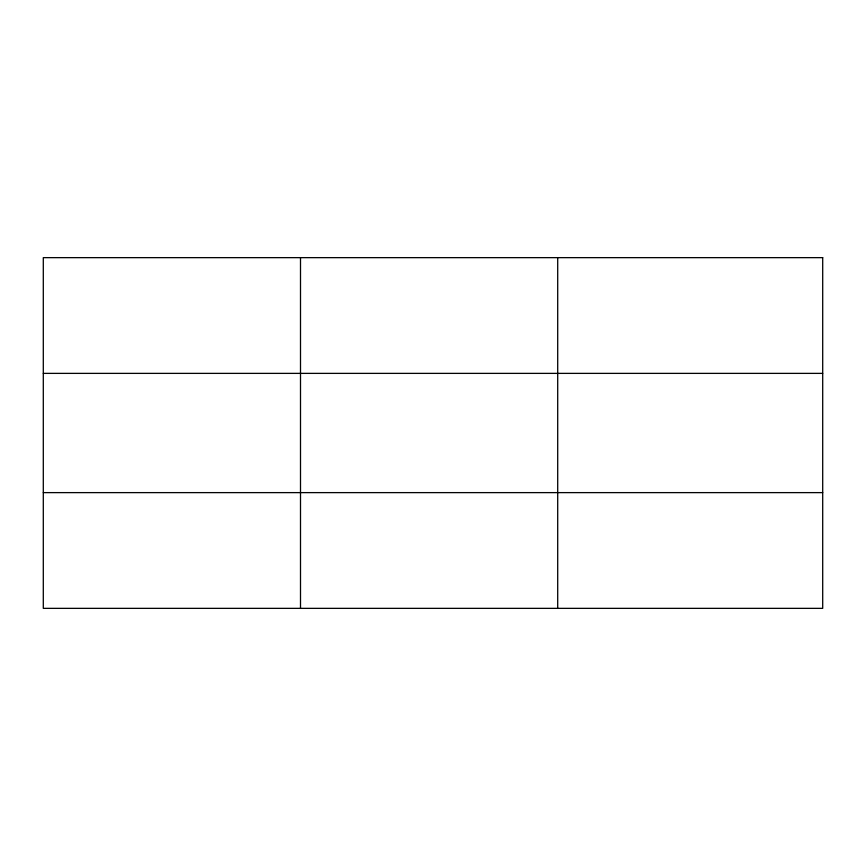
<?xml version="1.0" encoding="UTF-8"?>
<svg xmlns="http://www.w3.org/2000/svg" width="866" height="866" viewBox="0 0 866 866"><rect width="100%" height="100%" fill="white"/><g stroke="black" fill="none" stroke-linecap="round" stroke-linejoin="round"><path stroke-width="1.3" d="M300.502 257.646L300.502 608.354M557.704 257.646L557.704 608.354M43.3 373.376L822.7 373.376M43.3 492.624L822.7 492.624M822.7 257.646L822.7 608.354L43.3 608.354L43.3 257.646L822.7 257.646"/></g></svg>
